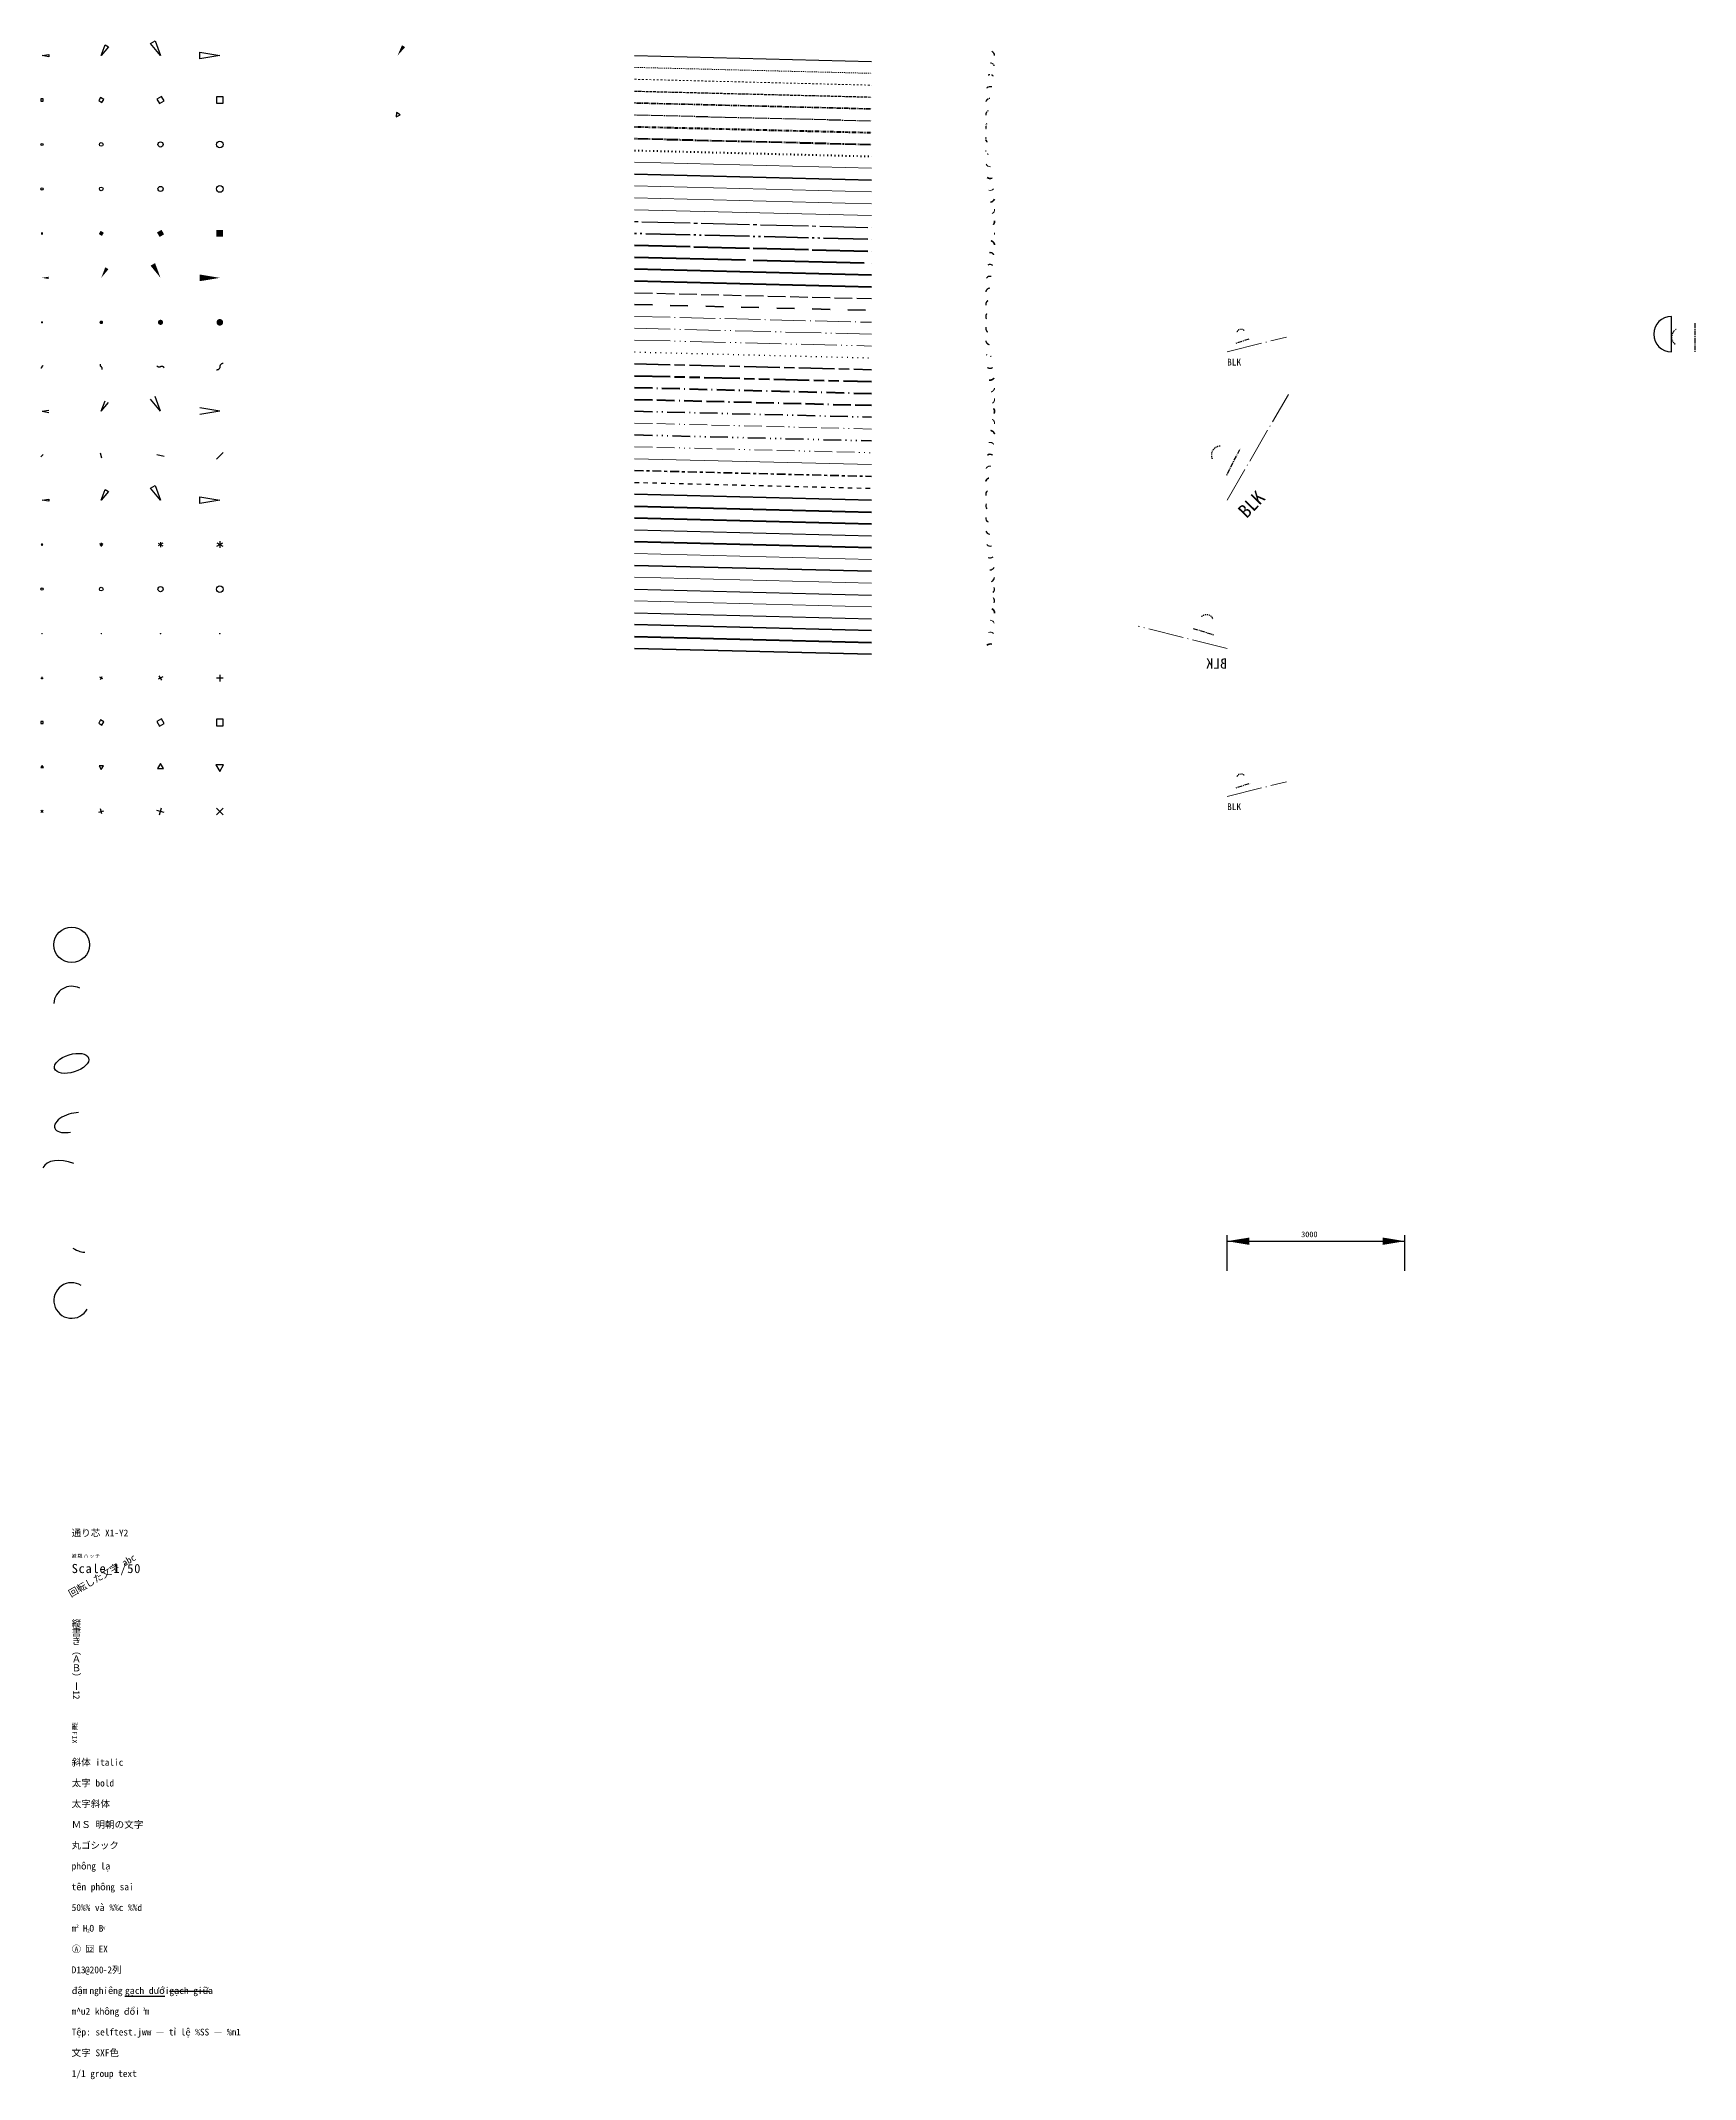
# Model space of a CAD drawing. Header units: millimetres. Extents: x -22 to 27900, y -52709 to 249.
# Drawn here: x -22 to 27900, y -34136 to 249 of the extents above; entities that cross this region are included whole.
import ezdxf

# ---------------------------------------------------------------- set-up
doc = ezdxf.new("R2010")
doc.units = ezdxf.units.MM
for name, pattern in [('JW_LINE16', [20, 1.25, -1.25, 16.25, -1.25]), ('JW_LINE17', [20, 0.625, -1.25, 0.625, -1.25, 15, -1.25]), ('JW_LINE18', [20, 18.75, -1.25]), ('JW_LINE19', [40, 37.5, -2.5]), ('JW_LINE2', [0.625, 0.3125, -0.3125]), ('JW_LINE3', [1.25, 0.625, -0.625]), ('JW_LINE4', [1.25, 0.9375, -0.3125]), ('JW_LINE48', [3, 1.5, -1.5]), ('JW_LINE5', [2.5, 0.3125, -0.3125, 1.5625, -0.3125]), ('JW_LINE6', [5, 0.3125, -0.3125, 4.0625, -0.3125]), ('JW_LINE7', [2.5, 0.15625, -0.3125, 0.15625, -0.3125, 1.25, -0.3125]), ('JW_LINE8', [5, 0.15625, -0.3125, 0.15625, -0.3125, 3.75, -0.3125]), ('JW_LINE9', [1.25, 0.3125, -0.9375]), ('SXF_chain', [18.5, 12, -1.5, 3.5, -1.5]), ('SXF_chain_double_dash', [23.5, 12, -1.5, 3.5, -1.5, 3.5, -1.5]), ('SXF_dashed', [7.5, 6, -1.5]), ('SXF_dashed_dotted', [9.25, 6, -1.5, 0.25, -1.5]), ('SXF_dashed_double-dotted', [11, 6, -1.5, 0.25, -1.5, 0.25, -1.5]), ('SXF_dashed_spaced', [12, 6, -6]), ('SXF_dashed_triplicate-dotted', [12.75, 6, -1.5, 0.25, -1.5, 0.25, -1.5, 0.25, -1.5]), ('SXF_dotted', [1.75, 0.25, -1.5]), ('SXF_double-dashed_dotted', [16.75, 6, -1.5, 6, -1.5, 0.25, -1.5]), ('SXF_double-dashed_double-dotted', [18.5, 6, -1.5, 6, -1.5, 0.25, -1.5, 0.25, -1.5]), ('SXF_double-dashed_triplicate-dotted', [20.25, 6, -1.5, 6, -1.5, 0.25, -1.5, 0.25, -1.5, 0.25, -1.5]), ('SXF_long_dashed_dotted', [15.25, 12, -1.5, 0.25, -1.5]), ('SXF_long_dashed_double-dotted', [17, 12, -1.5, 0.25, -1.5, 0.25, -1.5]), ('SXF_long_dashed_triplicate-dotted', [18.75, 12, -1.5, 0.25, -1.5, 0.25, -1.5, 0.25, -1.5]), ('SXF_user_dash', [6, 3, -1, 1, -1])]:
    doc.linetypes.add(name, pattern=pattern)
for name, color, linetype in [('0-0', 7, 'Continuous'), ('0-1', 7, 'Continuous'), ('0-2 壁', 7, 'Continuous'), ('0-3', 7, 'Continuous'), ('0-4', 7, 'Continuous'), ('0-5', 7, 'Continuous'), ('0-6', 7, 'Continuous'), ('0-7', 7, 'Continuous'), ('0-8', 7, 'Continuous'), ('0-9', 7, 'Continuous'), ('0-A', 7, 'Continuous'), ('0-B', 7, 'Continuous'), ('0-C', 7, 'Continuous'), ('0-D', 7, 'Continuous'), ('0-E', 7, 'Continuous'), ('0-F', 7, 'Continuous'), ('1-0', 7, 'Continuous')]:
    doc.layers.add(name, color=color, linetype=linetype)
doc.styles.add('HG丸ｺﾞｼｯｸM-PRO', font='HGRSMP.TTF')
doc.styles.add('Some Unknown Font', font='msgothic.ttc')
doc.styles.add('ＭＳ ゴシック', font='msgothic.ttc')
doc.styles.add('ＭＳ ゴシック_B', font='msgothic.ttc')
doc.styles.add('ＭＳ ゴシック_B_I', font='msgothic.ttc')
doc.styles.add('ＭＳ ゴシック_I', font='msgothic.ttc')
doc.styles.add('ＭＳ 明朝', font='msmincho.ttc')

# ---------------------------------------------------------------- blocks, each defined once
blk = doc.blocks.new('JW_NHOM_1_TL_1-1_TO_DAC')
at = {"layer": '1-0', "color": 7}
blk.add_solid([(120, 0), (121.5, 3.49), (122.55, 2.82)], dxfattribs=at)
blk = doc.blocks.new('inner')
at = {"color": 5, "linetype": 'JW_LINE5', "ltscale": 100}
blk.add_line((0, 0), (500, 0), dxfattribs=at)
at = {"color": 0, "linetype": 'JW_LINE2', "ltscale": 100, "true_color": 0x8000ff}
blk.add_arc((250, 250), 150, 28.64789, 143.23945, dxfattribs=at)
blk = doc.blocks.new('outer')
at = {"color": 1, "linetype": 'SXF_long_dashed_dotted', "lineweight": 18, "ltscale": 50}
blk.add_line((0, 0), (1000, 250), dxfattribs=at)
at = {"xscale": 0.5, "yscale": 0.5, "rotation": 17.1887338539247}
blk.add_blockref('inner', (150, 150), dxfattribs=at)
at = {"color": 7, "style": 'ＭＳ ゴシック'}
blk.add_text('BLK', height=115.437894, dxfattribs=at).set_placement((0, -228.90625))
blk = doc.blocks.new('inner_2')
at = {"color": 5, "linetype": 'JW_LINE5', "ltscale": 50}
blk.add_line((0, 0), (500, 0), dxfattribs=at)
at = {"color": 0, "linetype": 'JW_LINE2', "ltscale": 50, "true_color": 0x8000ff}
blk.add_arc((250, 250), 150, 28.6479, 143.2394, dxfattribs=at)
blk = doc.blocks.new('outer_2')
at = {"color": 1, "linetype": 'SXF_long_dashed_dotted', "lineweight": 18, "ltscale": 25}
blk.add_line((0, 0), (1000, 250), dxfattribs=at)
at = {"xscale": 0.5, "yscale": 0.5, "rotation": 17.1887338539247}
blk.add_blockref('inner_2', (150, 150), dxfattribs=at)
at = {"color": 7, "style": 'ＭＳ ゴシック'}
blk.add_text('BLK', height=115.437894, dxfattribs=at).set_placement((0, -228.90625))
blk = doc.blocks.new('inner_3')
at = {"color": 5, "linetype": 'JW_LINE5', "ltscale": 66.666667}
blk.add_line((0, 0), (500, 0), dxfattribs=at)
at = {"color": 0, "linetype": 'JW_LINE2', "ltscale": 66.666667, "true_color": 0x8000ff}
blk.add_arc((250, 250), 150, 28.6479, 143.2394, dxfattribs=at)
blk = doc.blocks.new('outer_3')
at = {"color": 1, "linetype": 'SXF_long_dashed_dotted', "lineweight": 18, "ltscale": 33.333333}
blk.add_line((0, 0), (1000, 250), dxfattribs=at)
at = {"xscale": 0.5, "yscale": 0.5, "rotation": 17.1887338539247}
blk.add_blockref('inner_3', (150, 150), dxfattribs=at)
at = {"color": 7, "style": 'ＭＳ ゴシック'}
blk.add_text('BLK', height=115.437894, dxfattribs=at).set_placement((0, -228.90625))
blk = doc.blocks.new('parts_on_hidden')
at = {"color": 7}
blk.add_line((0, 0), (600, 0), dxfattribs=at)
blk.add_arc((300, 0), 300, 0, 180, dxfattribs=at)
blk.add_blockref('inner_2', (0, -400))
blk = doc.blocks.new('inner_4')
at = {"color": 5, "linetype": 'JW_LINE5', "ltscale": 2}
blk.add_line((0, 0), (10, 0), dxfattribs=at)
at = {"color": 0, "linetype": 'JW_LINE2', "ltscale": 2, "true_color": 0x8000ff}
blk.add_arc((5, 5), 3, 28.6479, 143.2394, dxfattribs=at)
blk = doc.blocks.new('outer_4')
at = {"color": 1, "linetype": 'SXF_long_dashed_dotted', "lineweight": 18}
blk.add_line((0, 0), (20, 5), dxfattribs=at)
at = {"xscale": 0.5, "yscale": 0.5, "rotation": 17.1887338539247}
blk.add_blockref('inner_4', (3, 3), dxfattribs=at)
at = {"color": 7, "style": 'ＭＳ ゴシック'}
blk.add_text('BLK', height=2.3087579, dxfattribs=at).set_placement((0, -4.578125))
blk = doc.blocks.new('JW_NHOM_1_TL_1-1')
at = {"layer": '1-0', "color": 7}
for p, q in [((119.6, -19.27), (119.57, -20.71)), ((119.57, -20.71), (120.83, -20.02)), ((120.83, -20.02), (119.6, -19.27))]:
    blk.add_line(p, q, dxfattribs=at)
at = {"layer": '1-0'}
blk.add_blockref('outer_4', (400, -250), dxfattribs=at)
at = {"layer": '1-0', "color": 7, "style": 'ＭＳ ゴシック'}
blk.add_text('1/1 group text', height=2.3088, dxfattribs=at).set_placement((10, -681.96))

msp = doc.modelspace()

# ---------------------------------------------------------------- linework, layer by layer
at = {"layer": '0-0', "color": 4}
for p, q in [((0, 0), (112, 19)), ((112, -19), (0, 0)), ((112, 19), (112, -19)), ((19, -731), (-19, -731)), ((-19, -731), (-19, -769)), ((-19, -769), (19, -769)), ((19, -769), (19, -731)), ((-19, -5269), (-16, -5269)), ((-16, -5269), (-14, -5268)), ((-14, -5268), (-12, -5267)), ((-12, -5267), (-9, -5266)), ((-9, -5266), (-7, -5265)), ((-7, -5265), (-5, -5263)), ((-5, -5263), (-4, -5261)), ((-4, -5261), (-3, -5259)), ((-3, -5259), (-1, -5257)), ((-1, -5255), (0, -5252)), ((-1, -5257), (-1, -5255)), ((0, -5248), (1, -5245)), ((0, -5250), (0, -5248)), ((0, -5252), (0, -5250)), ((1, -5243), (3, -5241)), ((1, -5245), (1, -5243)), ((3, -5241), (4, -5239)), ((4, -5239), (5, -5237)), ((5, -5237), (7, -5235)), ((7, -5235), (9, -5234)), ((9, -5234), (12, -5233)), ((12, -5233), (14, -5232)), ((14, -5232), (16, -5231)), ((16, -5231), (19, -5231)), ((0, -6000), (112, -5981)), ((0, -6000), (112, -6019)), ((-19, -6769), (19, -6731)), ((0, -7500), (112, -7481)), ((112, -7519), (0, -7500)), ((112, -7481), (112, -7519)), ((16, -8259), (-16, -8241)), ((16, -8241), (-16, -8259)), ((0, -8269), (0, -8231)), ((-19, -10500), (19, -10500)), ((0, -10519), (0, -10481)), ((19, -11231), (-19, -11231)), ((-19, -11231), (-19, -11269)), ((-19, -11269), (19, -11269)), ((19, -11269), (19, -11231)), ((0, -11975), (-22, -12012)), ((-22, -12012), (22, -12012)), ((22, -12012), (0, -11975)), ((-19, -12769), (19, -12731)), ((-19, -12731), (19, -12769)), ((20000, -20500), (20000, -19900)), ((23000, -20500), (23000, -19900)), ((20000, -20000), (23000, -20000))]:
    msp.add_line(p, q, dxfattribs=at)
at = {"layer": '0-0', "color": 7}
for p, q in [((1000, 0), (1067, 178)), ((1121, 147), (1000, 0)), ((1067, 178), (1121, 147)), ((10000, 0), (14000, -100)), ((989, -707), (957, -761)), ((957, -761), (1011, -793)), ((1043, -739), (989, -707)), ((1011, -793), (1043, -739)), ((984, -5223), (985, -5219)), ((985, -5227), (984, -5223)), ((985, -5215), (987, -5211)), ((985, -5219), (985, -5215)), ((985, -5231), (985, -5227)), ((987, -5235), (985, -5231)), ((987, -5211), (989, -5207)), ((989, -5239), (987, -5235)), ((991, -5242), (989, -5239)), ((994, -5245), (991, -5242)), ((997, -5248), (994, -5245)), ((1000, -5250), (997, -5248)), ((1003, -5252), (1000, -5250)), ((1006, -5255), (1003, -5252)), ((1009, -5258), (1006, -5255)), ((1011, -5261), (1009, -5258)), ((1013, -5265), (1011, -5261)), ((1011, -5293), (1013, -5289)), ((1015, -5269), (1013, -5265)), ((1013, -5289), (1015, -5285)), ((1015, -5273), (1015, -5269)), ((1016, -5277), (1015, -5273)), ((1015, -5281), (1016, -5277)), ((1015, -5285), (1015, -5281)), ((1000, -6000), (1067, -5822)), ((1000, -6000), (1121, -5853)), ((1011, -6793), (989, -6707)), ((1000, -7500), (1067, -7322)), ((1121, -7353), (1000, -7500)), ((1067, -7322), (1121, -7353)), ((1027, -8266), (973, -8234)), ((1027, -8234), (973, -8266)), ((1000, -8219), (1000, -8281)), ((1027, -10516), (973, -10484)), ((984, -10527), (1016, -10473)), ((989, -11207), (957, -11261)), ((957, -11261), (1011, -11293)), ((1043, -11239), (989, -11207)), ((1011, -11293), (1043, -11239)), ((964, -11979), (1000, -12042)), ((1036, -11979), (964, -11979)), ((1000, -12042), (1036, -11979)), ((1011, -12793), (989, -12707)), ((957, -12761), (1043, -12739))]:
    msp.add_line(p, q, dxfattribs=at)
at = {"layer": '0-0', "color": 3}
for p, q in [((1831, 205), (1907, 249)), ((2000, 0), (1831, 205)), ((1907, 249), (2000, 0)), ((2016, -690), (1940, -734)), ((1940, -734), (1984, -810)), ((1984, -810), (2060, -766)), ((2060, -766), (2016, -690)), ((1943, -5239), (1940, -5234)), ((1947, -5243), (1943, -5239)), ((1951, -5247), (1947, -5243)), ((1956, -5250), (1951, -5247)), ((1961, -5253), (1956, -5250)), ((1967, -5254), (1961, -5253)), ((1972, -5255), (1967, -5254)), ((1978, -5256), (1972, -5255)), ((1984, -5255), (1978, -5256)), ((1989, -5254), (1984, -5255)), ((1995, -5253), (1989, -5254)), ((2000, -5250), (1995, -5253)), ((2005, -5247), (2000, -5250)), ((2011, -5246), (2005, -5247)), ((2016, -5245), (2011, -5246)), ((2022, -5244), (2016, -5245)), ((2028, -5245), (2022, -5244)), ((2033, -5246), (2028, -5245)), ((2039, -5247), (2033, -5246)), ((2044, -5250), (2039, -5247)), ((2049, -5253), (2044, -5250)), ((2053, -5257), (2049, -5253)), ((2057, -5261), (2053, -5257)), ((2060, -5266), (2057, -5261)), ((2000, -6000), (1831, -5795)), ((2000, -6000), (1907, -5751)), ((2060, -6766), (1940, -6734)), ((1831, -7295), (1907, -7251)), ((2000, -7500), (1831, -7295)), ((1907, -7251), (2000, -7500)), ((2038, -8228), (1962, -8272)), ((1962, -8228), (2038, -8272)), ((2000, -8206), (2000, -8294)), ((2038, -10478), (1962, -10522)), ((2022, -10538), (1978, -10462)), ((2016, -11190), (1940, -11234)), ((1940, -11234), (1984, -11310)), ((1984, -11310), (2060, -11266)), ((2060, -11266), (2016, -11190)), ((2000, -11942), (1949, -12029)), ((1949, -12029), (2051, -12029)), ((2051, -12029), (2000, -11942)), ((1984, -12810), (2016, -12690)), ((2060, -12766), (1940, -12734)), ((2150, -32652), (2225, -32652)), ((2225, -32652), (2300, -32652)), ((2300, -32652), (2375, -32652)), ((2375, -32652), (2450, -32652)), ((2450, -32652), (2525, -32652)), ((2525, -32652), (2600, -32652)), ((2600, -32652), (2675, -32652)), ((2675, -32652), (2750, -32652)), ((2750, -32652), (2825, -32652)), ((1400, -32734), (1475, -32734)), ((1475, -32734), (1550, -32734)), ((1550, -32734), (1625, -32734)), ((1625, -32734), (1700, -32734)), ((1700, -32734), (1775, -32734)), ((1775, -32734), (1850, -32734)), ((1850, -32734), (1925, -32734)), ((1925, -32734), (2000, -32734)), ((2000, -32734), (2075, -32734))]:
    msp.add_line(p, q, dxfattribs=at)
at = {"layer": '0-0', "color": 2}
for p, q in [((2662, -56), (2662, 56)), ((2662, 56), (3000, 0)), ((3000, 0), (2662, -56)), ((3056, -694), (2944, -694)), ((2944, -694), (2944, -806)), ((2944, -806), (3056, -806)), ((3056, -806), (3056, -694)), ((2951, -5306), (2944, -5306)), ((2958, -5304), (2951, -5306)), ((2965, -5302), (2958, -5304)), ((2972, -5299), (2965, -5302)), ((2978, -5295), (2972, -5299)), ((2984, -5290), (2978, -5295)), ((2988, -5284), (2984, -5290)), ((2992, -5278), (2988, -5284)), ((2996, -5272), (2992, -5278)), ((2998, -5265), (2996, -5272)), ((3000, -5257), (2998, -5265)), ((3002, -5235), (3000, -5243)), ((3000, -5243), (3000, -5250)), ((3000, -5250), (3000, -5257)), ((3004, -5228), (3002, -5235)), ((3008, -5222), (3004, -5228)), ((3012, -5216), (3008, -5222)), ((3016, -5210), (3012, -5216)), ((3022, -5205), (3016, -5210)), ((3028, -5201), (3022, -5205)), ((3035, -5198), (3028, -5201)), ((3042, -5196), (3035, -5198)), ((3049, -5194), (3042, -5196)), ((3056, -5194), (3049, -5194)), ((3000, -6000), (2662, -5944)), ((3000, -6000), (2662, -6056)), ((3056, -6694), (2944, -6806)), ((2662, -7556), (2662, -7444)), ((2662, -7444), (3000, -7500)), ((3000, -7500), (2662, -7556)), ((2951, -8222), (3049, -8278)), ((2951, -8278), (3049, -8222)), ((3000, -8194), (3000, -8306)), ((3056, -10500), (2944, -10500)), ((3000, -10444), (3000, -10556)), ((3056, -11194), (2944, -11194)), ((2944, -11194), (2944, -11306)), ((2944, -11306), (3056, -11306)), ((3056, -11306), (3056, -11194)), ((3065, -11962), (2935, -11962)), ((2935, -11962), (3000, -12075)), ((3000, -12075), (3065, -11962)), ((3056, -12694), (2944, -12806)), ((3056, -12806), (2944, -12694))]:
    msp.add_line(p, q, dxfattribs=at)
at = {"layer": '0-0', "color": 0, "linetype": 'JW_LINE18', "lineweight": 50, "ltscale": 50, "true_color": 0x0d5dad}
msp.add_line((10000, -3200), (14000, -3300), dxfattribs=at)
at = {"layer": '0-0', "color": 1, "linetype": 'SXF_dashed_triplicate-dotted', "lineweight": 35, "ltscale": 50}
msp.add_line((10000, -6400), (14000, -6500), dxfattribs=at)
at = {"layer": '0-0', "color": 0, "lineweight": 35, "true_color": 0x8000ff}
msp.add_line((10000, -9600), (14000, -9700), dxfattribs=at)
at = {"layer": '0-0', "color": 4}
for centre in [(0, -1500), (0, -2250), (0, -9000)]:
    msp.add_circle(centre, 18.8, dxfattribs=at)
at = {"layer": '0-0', "color": 7}
for centre in [(1000, -1500), (1000, -2250), (1000, -9000)]:
    msp.add_circle(centre, 31.2, dxfattribs=at)
at = {"layer": '0-0', "color": 3}
for centre, radius in [((2000, -1500), 43.8), ((2000, -2250), 43.8), ((2000, -9000), 43.8), ((500, -15000), 300)]:
    msp.add_circle(centre, radius, dxfattribs=at)
at = {"layer": '0-0', "color": 2}
for centre in [(3000, -1500), (3000, -2250), (3000, -9000)]:
    msp.add_circle(centre, 56.3, dxfattribs=at)
at = {"layer": '0-0', "color": 3}
for centre, radius, start, end in [((16000, 0), 75, 0, 68.7549), ((16000, -8000), 75, 196.7325, 265.4874), ((500, -16000), 300, 63.0254, 177.6169), ((500, -21000), 300, 57.2958, 331.3521)]:
    msp.add_arc(centre, radius, start, end, dxfattribs=at)
at = {"layer": '0-0', "color": 1, "linetype": 'JW_LINE3', "ltscale": 50}
msp.add_arc((16000, -400), 75, 45.8366, 114.5916, dxfattribs=at)
at = {"layer": '0-0', "color": 2, "linetype": 'JW_LINE2', "ltscale": 50}
msp.add_arc((16000, -200), 75, 22.9183, 91.6732, dxfattribs=at)
at = {"layer": '0-0', "color": 5, "linetype": 'JW_LINE4', "ltscale": 50}
msp.add_arc((16000, -600), 75, 68.7549, 137.5099, dxfattribs=at)
at = {"layer": '0-0', "color": 0, "linetype": 'JW_LINE6', "ltscale": 50, "true_color": 0x8000ff}
msp.add_arc((16000, -1000), 75, 114.5916, 183.3465, dxfattribs=at)
at = {"layer": '0-0', "color": 0, "linetype": 'JW_LINE5', "ltscale": 50, "true_color": 0xff8000}
msp.add_arc((16000, -800), 75, 91.6732, 160.4282, dxfattribs=at)
at = {"layer": '0-0', "color": 9, "linetype": 'JW_LINE7', "ltscale": 50}
msp.add_arc((16000, -1200), 75, 137.5099, 206.2648, dxfattribs=at)
at = {"layer": '0-0', "color": 0, "linetype": 'JW_LINE8', "lineweight": 35, "ltscale": 50, "true_color": 0x62dfa9}
msp.add_arc((16000, -1400), 75, 160.4282, 229.1831, dxfattribs=at)
at = {"layer": '0-0', "color": 7, "linetype": 'JW_LINE9', "lineweight": 18, "ltscale": 50}
msp.add_arc((16000, -1600), 75, 183.3465, 252.1014, dxfattribs=at)
at = {"layer": '0-0', "color": 1, "lineweight": 18}
for centre, start, end in [((16000, -1800), 206.2648, 275.0197), ((16000, -9800), 42.9973, 111.7522)]:
    msp.add_arc(centre, 75, start, end, dxfattribs=at)
at = {"layer": '0-0', "color": 7, "lineweight": 35}
for centre, start, end in [((16000, -2000), 229.1831, 297.9381), ((16000, -10000), 65.9156, 134.6705)]:
    msp.add_arc(centre, 75, start, end, dxfattribs=at)
at = {"layer": '0-0', "color": 9, "lineweight": 18}
msp.add_arc((16000, -2200), 75, 252.1014, 320.8564, dxfattribs=at)
at = {"layer": '0-0', "color": 8, "lineweight": 35}
msp.add_arc((16000, -2400), 75, 275.0197, 343.7747, dxfattribs=at)
at = {"layer": '0-0', "color": 0, "lineweight": 18, "true_color": 0x0d5dad}
msp.add_arc((16000, -2600), 75, 297.9381, 6.693, dxfattribs=at)
at = {"layer": '0-0', "color": 0, "linetype": 'JW_LINE17', "lineweight": 18, "ltscale": 50, "true_color": 0x021d29}
msp.add_arc((16000, -3000), 75, 343.7747, 52.5296, dxfattribs=at)
at = {"layer": '0-0', "color": 0, "linetype": 'JW_LINE16', "lineweight": 35, "ltscale": 50, "true_color": 0xb5af19}
msp.add_arc((16000, -2800), 75, 320.8564, 29.6113, dxfattribs=at)
at = {"layer": '0-0', "color": 7, "linetype": 'JW_LINE19', "ltscale": 50}
msp.add_arc((16000, -3400), 75, 29.6113, 98.3662, dxfattribs=at)
at = {"layer": '0-0', "color": 0, "linetype": 'JW_LINE18', "lineweight": 35, "ltscale": 50, "true_color": 0x9fb6f2}
msp.add_arc((16000, -3200), 75, 6.693, 75.4479, dxfattribs=at)
at = {"layer": '0-0', "color": 7}
for centre, start, end in [((16000, -3800), 75.4479, 144.2029), ((16000, -7400), 127.9775, 196.7325), ((16000, -7800), 173.8142, 242.5691)]:
    msp.add_arc(centre, 75, start, end, dxfattribs=at)
at = {"layer": '0-0', "color": 4}
for centre, start, end in [((16000, -3600), 52.5296, 121.2845), ((16000, -7600), 150.8958, 219.6508)]:
    msp.add_arc(centre, 75, start, end, dxfattribs=at)
at = {"layer": '0-0', "color": 3, "linetype": 'SXF_dashed', "ltscale": 50}
msp.add_arc((16000, -4000), 75, 98.3662, 167.1212, dxfattribs=at)
at = {"layer": '0-0', "color": 2, "linetype": 'SXF_dashed_spaced', "ltscale": 50}
msp.add_arc((16000, -4200), 75, 121.2845, 190.0395, dxfattribs=at)
at = {"layer": '0-0', "color": 1, "linetype": 'SXF_long_dashed_dotted', "ltscale": 50}
msp.add_arc((16000, -4400), 75, 144.2029, 212.9578, dxfattribs=at)
at = {"layer": '0-0', "color": 5, "linetype": 'SXF_long_dashed_double-dotted', "ltscale": 50}
msp.add_arc((16000, -4600), 75, 167.1212, 235.8761, dxfattribs=at)
at = {"layer": '0-0', "color": 0, "linetype": 'SXF_long_dashed_triplicate-dotted', "ltscale": 50, "true_color": 0xff8000}
msp.add_arc((16000, -4800), 75, 190.0395, 258.7944, dxfattribs=at)
at = {"layer": '0-0', "color": 0, "linetype": 'SXF_dotted', "ltscale": 50, "true_color": 0x8000ff}
msp.add_arc((16000, -5000), 75, 212.9578, 281.7127, dxfattribs=at)
at = {"layer": '0-0', "color": 9, "linetype": 'SXF_chain', "ltscale": 50}
msp.add_arc((16000, -5200), 75, 235.8761, 304.631, dxfattribs=at)
at = {"layer": '0-0', "color": 0, "linetype": 'SXF_chain_double_dash', "lineweight": 35, "ltscale": 50, "true_color": 0x62dfa9}
msp.add_arc((16000, -5400), 75, 258.7944, 327.5494, dxfattribs=at)
at = {"layer": '0-0', "color": 7, "linetype": 'SXF_dashed_dotted', "lineweight": 18, "ltscale": 50}
msp.add_arc((16000, -5600), 75, 281.7127, 350.4677, dxfattribs=at)
at = {"layer": '0-0', "color": 1, "linetype": 'SXF_double-dashed_dotted', "lineweight": 18, "ltscale": 50}
msp.add_arc((16000, -5800), 75, 304.631, 13.386, dxfattribs=at)
at = {"layer": '0-0', "color": 9, "linetype": 'SXF_double-dashed_double-dotted', "lineweight": 18, "ltscale": 50}
msp.add_arc((16000, -6200), 75, 350.4677, 59.2226, dxfattribs=at)
at = {"layer": '0-0', "color": 7, "linetype": 'SXF_dashed_double-dotted', "lineweight": 35, "ltscale": 50}
msp.add_arc((16000, -6000), 75, 327.5494, 36.3043, dxfattribs=at)
at = {"layer": '0-0', "color": 0, "linetype": 'SXF_double-dashed_triplicate-dotted', "lineweight": 18, "ltscale": 50, "true_color": 0x0d5dad}
msp.add_arc((16000, -6600), 75, 36.3043, 105.0592, dxfattribs=at)
at = {"layer": '0-0', "color": 8, "linetype": 'SXF_dashed_triplicate-dotted', "lineweight": 35, "ltscale": 50}
msp.add_arc((16000, -6400), 75, 13.386, 82.1409, dxfattribs=at)
at = {"layer": '0-0', "color": 0, "lineweight": 35, "true_color": 0xb5af19}
msp.add_arc((16000, -6800), 75, 59.2226, 127.9775, dxfattribs=at)
at = {"layer": '0-0', "color": 0, "linetype": 'JW_LINE48', "lineweight": 35, "ltscale": 50, "true_color": 0x9fb6f2}
msp.add_arc((16000, -7200), 75, 105.0592, 173.8142, dxfattribs=at)
at = {"layer": '0-0', "color": 0, "linetype": 'SXF_user_dash', "lineweight": 18, "ltscale": 50, "true_color": 0x021d29}
msp.add_arc((16000, -7000), 75, 82.1409, 150.8958, dxfattribs=at)
at = {"layer": '0-0', "color": 2}
msp.add_arc((16000, -8200), 75, 219.6508, 288.4057, dxfattribs=at)
at = {"layer": '0-0', "color": 1}
msp.add_arc((16000, -8400), 75, 242.5691, 311.324, dxfattribs=at)
at = {"layer": '0-0', "color": 5}
msp.add_arc((16000, -8600), 75, 265.4874, 334.2423, dxfattribs=at)
at = {"layer": '0-0', "color": 0, "true_color": 0xff8000}
msp.add_arc((16000, -8800), 75, 288.4057, 357.1607, dxfattribs=at)
at = {"layer": '0-0', "color": 0, "true_color": 0x8000ff}
msp.add_arc((16000, -9000), 75, 311.324, 20.079, dxfattribs=at)
at = {"layer": '0-0', "color": 9}
msp.add_arc((16000, -9200), 75, 334.2423, 42.9973, dxfattribs=at)
at = {"layer": '0-0', "color": 7, "lineweight": 18}
msp.add_arc((16000, -9600), 75, 20.079, 88.8339, dxfattribs=at)
at = {"layer": '0-0', "color": 0, "lineweight": 35, "true_color": 0x62dfa9}
msp.add_arc((16000, -9400), 75, 357.1607, 65.9156, dxfattribs=at)
at = {"layer": '0-0', "color": 3}
msp.add_ellipse((500, -17000), major_axis=(287, 89), ratio=0.5, dxfattribs=at)
for centre, major_axis, ratio, start_param, end_param in [((500, -18000), (287, 89), 0.5, 1, 4.5), ((500, -19000), (-481, 245), 0.555556, 4.912389, 0.029204), ((500, -20000), (248, -169), 0.3, 5, 6)]:
    msp.add_ellipse(centre, major_axis=major_axis, ratio=ratio, start_param=start_param, end_param=end_param, dxfattribs=at)
at = {"layer": '0-0', "color": 4}
for points in [[(-19, -3019), (19, -3019), (-19, -2981), (19, -2981)], [(0, -3750), (112, -3731), (112, -3769)], [(0, -4500), (-17, -4493), (-19, -4500)], [(0, -4500), (-19, -4500), (-17, -4507)], [(0, -4500), (-13, -4487), (-17, -4493)], [(0, -4500), (-17, -4507), (-13, -4513)], [(0, -4500), (-7, -4483), (-13, -4487)], [(0, -4500), (-13, -4513), (-7, -4517)], [(0, -4500), (0, -4481), (-7, -4483)], [(0, -4500), (-7, -4517), (0, -4519)], [(0, -4500), (7, -4483), (0, -4481)], [(0, -4500), (13, -4487), (7, -4483)], [(0, -4500), (17, -4493), (13, -4487)], [(0, -4500), (19, -4500), (17, -4493)], [(0, -4500), (0, -4519), (7, -4517)], [(0, -4500), (7, -4517), (13, -4513)], [(0, -4500), (13, -4513), (17, -4507)], [(0, -4500), (17, -4507), (19, -4500)], [(0, -9750), (-9, -9741), (-12, -9745)], [(0, -9750), (-12, -9745), (-12, -9750)], [(0, -9750), (-12, -9750), (-12, -9755)], [(0, -9750), (-12, -9755), (-9, -9759)], [(0, -9750), (-5, -9738), (-9, -9741)], [(0, -9750), (-9, -9759), (-5, -9762)], [(0, -9750), (0, -9738), (-5, -9738)], [(0, -9750), (-5, -9762), (0, -9762)], [(0, -9750), (9, -9741), (5, -9738)], [(0, -9750), (5, -9738), (0, -9738)], [(0, -9750), (12, -9745), (9, -9741)], [(0, -9750), (12, -9750), (12, -9745)], [(0, -9750), (0, -9762), (5, -9762)], [(0, -9750), (5, -9762), (9, -9759)], [(0, -9750), (9, -9759), (12, -9755)], [(0, -9750), (12, -9755), (12, -9750)], [(20000, -20000), (20375, -19938), (20375, -20062)], [(23000, -20000), (22625, -20062), (22625, -19938)]]:
    msp.add_solid(points, dxfattribs=at)
at = {"layer": '0-0', "color": 7}
for points in [[(1011, -3043), (1043, -2989), (957, -3011), (989, -2957)], [(1000, -3750), (1067, -3572), (1121, -3603)], [(1000, -4500), (1000, -4469), (988, -4471)], [(1000, -4500), (1012, -4471), (1000, -4469)], [(1000, -4500), (971, -4488), (969, -4500)], [(1000, -4500), (969, -4500), (971, -4512)], [(1000, -4500), (978, -4478), (971, -4488)], [(1000, -4500), (971, -4512), (978, -4522)], [(1000, -4500), (988, -4471), (978, -4478)], [(1000, -4500), (978, -4522), (988, -4529)], [(1000, -4500), (988, -4529), (1000, -4531)], [(1000, -4500), (1022, -4478), (1012, -4471)], [(1000, -4500), (1029, -4488), (1022, -4478)], [(1000, -4500), (1031, -4500), (1029, -4488)], [(1000, -4500), (1000, -4531), (1012, -4529)], [(1000, -4500), (1012, -4529), (1022, -4522)], [(1000, -4500), (1022, -4522), (1029, -4512)], [(1000, -4500), (1029, -4512), (1031, -4500)], [(1000, -9750), (991, -9741), (988, -9745)], [(1000, -9750), (988, -9745), (988, -9750)], [(1000, -9750), (988, -9750), (988, -9755)], [(1000, -9750), (988, -9755), (991, -9759)], [(1000, -9750), (995, -9738), (991, -9741)], [(1000, -9750), (991, -9759), (995, -9762)], [(1000, -9750), (1000, -9738), (995, -9738)], [(1000, -9750), (995, -9762), (1000, -9762)], [(1000, -9750), (1009, -9741), (1005, -9738)], [(1000, -9750), (1005, -9738), (1000, -9738)], [(1000, -9750), (1012, -9745), (1009, -9741)], [(1000, -9750), (1012, -9750), (1012, -9745)], [(1000, -9750), (1000, -9762), (1005, -9762)], [(1000, -9750), (1005, -9762), (1009, -9759)], [(1000, -9750), (1009, -9759), (1012, -9755)], [(1000, -9750), (1012, -9755), (1012, -9750)]]:
    msp.add_solid(points, dxfattribs=at)
at = {"layer": '0-0', "color": 3}
for points in [[(2060, -3016), (2016, -2940), (1984, -3060), (1940, -2984)], [(2000, -3750), (1831, -3545), (1907, -3501)], [(2000, -4500), (1969, -4469), (1960, -4483)], [(2000, -4500), (1983, -4460), (1969, -4469)], [(2000, -4500), (2000, -4456), (1983, -4460)], [(2000, -4500), (2017, -4460), (2000, -4456)], [(2000, -4500), (2031, -4469), (2017, -4460)], [(2000, -4500), (2040, -4483), (2031, -4469)], [(2000, -4500), (1960, -4483), (1956, -4500)], [(2000, -4500), (1956, -4500), (1960, -4517)], [(2000, -4500), (1960, -4517), (1969, -4531)], [(2000, -4500), (1969, -4531), (1983, -4540)], [(2000, -4500), (1983, -4540), (2000, -4544)], [(2000, -4500), (2044, -4500), (2040, -4483)], [(2000, -4500), (2000, -4544), (2017, -4540)], [(2000, -4500), (2017, -4540), (2031, -4531)], [(2000, -4500), (2031, -4531), (2040, -4517)], [(2000, -4500), (2040, -4517), (2044, -4500)], [(2000, -9750), (1991, -9741), (1988, -9745)], [(2000, -9750), (1988, -9745), (1988, -9750)], [(2000, -9750), (1988, -9750), (1988, -9755)], [(2000, -9750), (1988, -9755), (1991, -9759)], [(2000, -9750), (1995, -9738), (1991, -9741)], [(2000, -9750), (1991, -9759), (1995, -9762)], [(2000, -9750), (2000, -9738), (1995, -9738)], [(2000, -9750), (1995, -9762), (2000, -9762)], [(2000, -9750), (2009, -9741), (2005, -9738)], [(2000, -9750), (2005, -9738), (2000, -9738)], [(2000, -9750), (2012, -9745), (2009, -9741)], [(2000, -9750), (2012, -9750), (2012, -9745)], [(2000, -9750), (2000, -9762), (2005, -9762)], [(2000, -9750), (2005, -9762), (2009, -9759)], [(2000, -9750), (2009, -9759), (2012, -9755)], [(2000, -9750), (2012, -9755), (2012, -9750)]]:
    msp.add_solid(points, dxfattribs=at)
at = {"layer": '0-0', "color": 2}
for points in [[(3056, -2944), (2944, -2944), (3056, -3056), (2944, -3056)], [(3000, -3750), (2662, -3806), (2662, -3694)], [(3000, -4500), (2960, -4460), (2948, -4478)], [(3000, -4500), (2978, -4448), (2960, -4460)], [(3000, -4500), (3000, -4444), (2978, -4448)], [(3000, -4500), (3022, -4448), (3000, -4444)], [(3000, -4500), (3040, -4460), (3022, -4448)], [(3000, -4500), (3052, -4478), (3040, -4460)], [(3000, -4500), (2948, -4478), (2944, -4500)], [(3000, -4500), (2944, -4500), (2948, -4522)], [(3000, -4500), (2948, -4522), (2960, -4540)], [(3000, -4500), (2960, -4540), (2978, -4552)], [(3000, -4500), (2978, -4552), (3000, -4556)], [(3000, -4500), (3056, -4500), (3052, -4478)], [(3000, -4500), (3000, -4556), (3022, -4552)], [(3000, -4500), (3022, -4552), (3040, -4540)], [(3000, -4500), (3040, -4540), (3052, -4522)], [(3000, -4500), (3052, -4522), (3056, -4500)], [(3000, -9750), (2991, -9741), (2988, -9745)], [(3000, -9750), (2988, -9745), (2988, -9750)], [(3000, -9750), (2988, -9750), (2988, -9755)], [(3000, -9750), (2988, -9755), (2991, -9759)], [(3000, -9750), (2995, -9738), (2991, -9741)], [(3000, -9750), (2991, -9759), (2995, -9762)], [(3000, -9750), (3000, -9738), (2995, -9738)], [(3000, -9750), (2995, -9762), (3000, -9762)], [(3000, -9750), (3009, -9741), (3005, -9738)], [(3000, -9750), (3005, -9738), (3000, -9738)], [(3000, -9750), (3012, -9745), (3009, -9741)], [(3000, -9750), (3012, -9750), (3012, -9745)], [(3000, -9750), (3000, -9762), (3005, -9762)], [(3000, -9750), (3005, -9762), (3009, -9759)], [(3000, -9750), (3009, -9759), (3012, -9755)], [(3000, -9750), (3012, -9755), (3012, -9750)]]:
    msp.add_solid(points, dxfattribs=at)
at = {"layer": '0-1', "color": 4, "linetype": 'JW_LINE2', "lineweight": 13, "ltscale": 50}
msp.add_line((10000, -200), (14000, -300), dxfattribs=at)
at = {"layer": '0-1', "color": 0, "linetype": 'JW_LINE19', "lineweight": 70, "ltscale": 50, "true_color": 0xb5af19}
msp.add_line((10000, -3400), (14000, -3500), dxfattribs=at)
at = {"layer": '0-1', "color": 7, "linetype": 'SXF_double-dashed_triplicate-dotted', "lineweight": 5, "ltscale": 50}
msp.add_line((10000, -6600), (14000, -6700), dxfattribs=at)
at = {"layer": '0-1', "color": 9, "lineweight": 50}
msp.add_line((10000, -9800), (14000, -9900), dxfattribs=at)
at = {"layer": '0-2 壁', "color": 7, "linetype": 'JW_LINE3', "lineweight": 18, "ltscale": 50}
msp.add_line((10000, -400), (14000, -500), dxfattribs=at)
at = {"layer": '0-2 壁', "color": 0, "lineweight": 140, "true_color": 0x021d29}
msp.add_line((10000, -3600), (14000, -3700), dxfattribs=at)
at = {"layer": '0-2 壁', "color": 9, "lineweight": 13}
msp.add_line((10000, -6800), (14000, -6900), dxfattribs=at)
at = {"layer": '0-2 壁', "color": 0, "lineweight": 35, "true_color": 0x62dfa9}
msp.add_line((10000, -10000), (14000, -10100), dxfattribs=at)
at = {"layer": '0-3', "color": 3, "linetype": 'JW_LINE4', "lineweight": 25, "ltscale": 50}
msp.add_line((10000, -600), (14000, -700), dxfattribs=at)
at = {"layer": '0-3', "color": 0, "lineweight": 211, "true_color": 0x9fb6f2}
msp.add_line((10000, -3800), (14000, -3900), dxfattribs=at)
at = {"layer": '0-3', "color": 8, "linetype": 'SXF_user_dash', "lineweight": 35, "ltscale": 50}
msp.add_line((10000, -7000), (14000, -7100), dxfattribs=at)
at = {"layer": '0-4', "color": 2, "linetype": 'JW_LINE5', "lineweight": 35, "ltscale": 50}
msp.add_line((10000, -800), (14000, -900), dxfattribs=at)
at = {"layer": '0-4', "color": 7, "linetype": 'SXF_dashed', "ltscale": 50}
msp.add_line((10000, -4000), (14000, -4100), dxfattribs=at)
at = {"layer": '0-4', "color": 0, "linetype": 'JW_LINE48', "lineweight": 25, "ltscale": 50, "true_color": 0x0d5dad}
msp.add_line((10000, -7200), (14000, -7300), dxfattribs=at)
at = {"layer": '0-5', "color": 1, "linetype": 'JW_LINE6', "ltscale": 50}
msp.add_line((10000, -1000), (14000, -1100), dxfattribs=at)
at = {"layer": '0-5', "color": 4, "linetype": 'SXF_dashed_spaced', "lineweight": 35, "ltscale": 50}
msp.add_line((10000, -4200), (14000, -4300), dxfattribs=at)
at = {"layer": '0-5', "color": 0, "lineweight": 35, "true_color": 0xb5af19}
msp.add_line((10000, -7400), (14000, -7500), dxfattribs=at)
at = {"layer": '0-6', "color": 5, "linetype": 'JW_LINE7', "lineweight": 70, "ltscale": 50}
msp.add_line((10000, -1200), (14000, -1300), dxfattribs=at)
at = {"layer": '0-6', "color": 7, "linetype": 'SXF_long_dashed_dotted', "lineweight": 5, "ltscale": 50}
msp.add_line((10000, -4400), (14000, -4500), dxfattribs=at)
at = {"layer": '0-6', "color": 0, "lineweight": 50, "true_color": 0x021d29}
msp.add_line((10000, -7600), (14000, -7700), dxfattribs=at)
at = {"layer": '0-7', "color": 0, "linetype": 'JW_LINE8', "lineweight": 140, "ltscale": 50, "true_color": 0xff8000}
msp.add_line((10000, -1400), (14000, -1500), dxfattribs=at)
at = {"layer": '0-7', "color": 3, "linetype": 'SXF_long_dashed_double-dotted', "lineweight": 13, "ltscale": 50}
msp.add_line((10000, -4600), (14000, -4700), dxfattribs=at)
at = {"layer": '0-7', "color": 0, "lineweight": 70, "true_color": 0x9fb6f2}
msp.add_line((10000, -7800), (14000, -7900), dxfattribs=at)
at = {"layer": '0-8', "color": 0, "linetype": 'JW_LINE9', "lineweight": 211, "ltscale": 50, "true_color": 0x8000ff}
msp.add_line((10000, -1600), (14000, -1700), dxfattribs=at)
at = {"layer": '0-8', "color": 2, "linetype": 'SXF_long_dashed_triplicate-dotted', "lineweight": 18, "ltscale": 50}
msp.add_line((10000, -4800), (14000, -4900), dxfattribs=at)
at = {"layer": '0-8', "color": 7}
msp.add_line((10000, -8000), (14000, -8100), dxfattribs=at)
at = {"layer": '0-9', "color": 9, "lineweight": 5}
msp.add_line((10000, -1800), (14000, -1900), dxfattribs=at)
at = {"layer": '0-9', "color": 1, "linetype": 'SXF_dotted', "ltscale": 50}
msp.add_line((10000, -5000), (14000, -5100), dxfattribs=at)
at = {"layer": '0-9', "color": 4, "lineweight": 211}
msp.add_line((10000, -8200), (14000, -8300), dxfattribs=at)
at = {"layer": '0-A', "color": 0, "lineweight": 35, "true_color": 0x62dfa9}
msp.add_line((10000, -2000), (14000, -2100), dxfattribs=at)
at = {"layer": '0-A', "color": 5, "linetype": 'SXF_chain', "lineweight": 35, "ltscale": 50}
msp.add_line((10000, -5200), (14000, -5300), dxfattribs=at)
at = {"layer": '0-A', "color": 7, "lineweight": 5}
msp.add_line((10000, -8400), (14000, -8500), dxfattribs=at)
at = {"layer": '0-B', "color": 7, "lineweight": 5}
msp.add_line((10000, -2200), (14000, -2300), dxfattribs=at)
at = {"layer": '0-B', "color": 0, "linetype": 'SXF_chain_double_dash', "lineweight": 50, "ltscale": 50, "true_color": 0xff8000}
msp.add_line((10000, -5400), (14000, -5500), dxfattribs=at)
at = {"layer": '0-B', "color": 3, "lineweight": 35}
msp.add_line((10000, -8600), (14000, -8700), dxfattribs=at)
at = {"layer": '0-C', "color": 1, "lineweight": 13}
msp.add_line((10000, -2400), (14000, -2500), dxfattribs=at)
at = {"layer": '0-C', "color": 0, "linetype": 'SXF_dashed_dotted', "lineweight": 70, "ltscale": 50, "true_color": 0x8000ff}
msp.add_line((10000, -5600), (14000, -5700), dxfattribs=at)
at = {"layer": '0-C', "color": 2, "lineweight": 5}
msp.add_line((10000, -8800), (14000, -8900), dxfattribs=at)
at = {"layer": '0-D', "color": 7, "lineweight": 18}
msp.add_line((10000, -2600), (14000, -2700), dxfattribs=at)
at = {"layer": '0-D', "color": 9, "linetype": 'SXF_double-dashed_dotted', "lineweight": 140, "ltscale": 50}
msp.add_line((10000, -5800), (14000, -5900), dxfattribs=at)
at = {"layer": '0-D', "color": 1}
msp.add_line((10000, -9000), (14000, -9100), dxfattribs=at)
at = {"layer": '0-E', "color": 9, "linetype": 'JW_LINE16', "lineweight": 25, "ltscale": 50}
msp.add_line((10000, -2800), (14000, -2900), dxfattribs=at)
at = {"layer": '0-E', "color": 0, "linetype": 'SXF_dashed_double-dotted', "lineweight": 35, "ltscale": 50, "true_color": 0x62dfa9}
msp.add_line((10000, -6000), (14000, -6100), dxfattribs=at)
at = {"layer": '0-E', "color": 5, "lineweight": 18}
msp.add_line((10000, -9200), (14000, -9300), dxfattribs=at)
at = {"layer": '0-F', "color": 8, "linetype": 'JW_LINE17', "lineweight": 35, "ltscale": 50}
msp.add_line((10000, -3000), (14000, -3100), dxfattribs=at)
at = {"layer": '0-F', "color": 7, "linetype": 'SXF_double-dashed_double-dotted', "lineweight": 5, "ltscale": 50}
msp.add_line((10000, -6200), (14000, -6300), dxfattribs=at)
at = {"layer": '0-F', "color": 0, "lineweight": 25, "true_color": 0xff8000}
msp.add_line((10000, -9400), (14000, -9500), dxfattribs=at)

# ---------------------------------------------------------------- block references
at = {"xscale": 50, "yscale": 50}
for name in ['JW_NHOM_1_TL_1-1_TO_DAC', 'JW_NHOM_1_TL_1-1']:
    msp.add_blockref(name, (0, 0), dxfattribs=at)
at = {"layer": '0-0', "rotation": 90}
msp.add_blockref('parts_on_hidden', (27500, -5000), dxfattribs=at)
at = {"layer": '0-0'}
msp.add_blockref('outer', (20000, -5000), dxfattribs=at)
at = {"layer": '0-0', "xscale": 2, "yscale": 2, "rotation": 45.83662361046586}
msp.add_blockref('outer_2', (20000, -7500), dxfattribs=at)
at = {"layer": '0-0', "xscale": -1.5, "yscale": 1.5}
msp.add_blockref('outer_3', (20000, -10000), dxfattribs=at)

# ---------------------------------------------------------------- texts
at = {"layer": '0-0', "color": 7}
for s, height, style, p in [('3000', 96.2, 'ＭＳ ゴシック', (21250, -19932)), ('通り芯 X1-Y2', 115.4, 'ＭＳ ゴシック', (500, -24979)), ('S', 154, 'ＭＳ ゴシック', (500, -25598)), ('l', 154, 'ＭＳ ゴシック', (852, -25598)), ('/', 154, 'ＭＳ ゴシック', (1321, -25598)), ('c', 154, 'ＭＳ ゴシック', (617, -25598)), ('a', 154, 'ＭＳ ゴシック', (734, -25598)), ('e', 154, 'ＭＳ ゴシック', (969, -25598)), ('1', 154, 'ＭＳ ゴシック', (1204, -25598)), ('5', 154, 'ＭＳ ゴシック', (1438, -25598)), ('0', 154, 'ＭＳ ゴシック', (1555, -25598)), ('縦', 115, 'ＭＳ ゴシック', (500, -26505)), ('書', 115, 'ＭＳ ゴシック', (500, -26655)), ('き', 115, 'ＭＳ ゴシック', (500, -26805)), ('Ａ', 115, 'ＭＳ ゴシック', (500, -27105)), ('Ｂ', 115, 'ＭＳ ゴシック', (500, -27255)), ('斜体 italic', 115.4, 'ＭＳ ゴシック_I', (500, -28848)), ('太字 bold', 115.4, 'ＭＳ ゴシック_B', (500, -29198)), ('太字斜体', 115.4, 'ＭＳ ゴシック_B_I', (500, -29548)), ('ＭＳ 明朝の文字', 115.4, 'ＭＳ 明朝', (500, -29898)), ('丸ゴシック', 113.7, 'HG丸ｺﾞｼｯｸM-PRO', (500, -30248)), ('phông lạ', 115.4, 'Some Unknown Font', (500, -30598)), ('tên phông sai', 115.44, 'ＭＳ ゴシック', (500, -30948)), ('@200', 115.4, 'ＭＳ ゴシック', (725, -32348))]:
    msp.add_text(s, height=height, dxfattribs=dict(at, style=style)).set_placement(p)
at = {"layer": '0-0', "color": 7, "style": 'ＭＳ ゴシック'}
for s, height, width, p in [('避', 58.9, 0.980392, (500, -25339)), ('難', 58.9, 0.980392, (600, -25339)), ('ハ', 58.9, 0.980392, (700, -25339)), ('ッ', 58.9, 0.980392, (800, -25339)), ('チ', 58.9, 0.980392, (900, -25339)), ('縦', 96.2, 0.8, (500, -28234))]:
    msp.add_text(s, height=height, dxfattribs=dict(at, width=width)).set_placement(p)
for s, rotation, p in [('字', 30, (1182, -25608)), ('a', 30, (1390, -25488)), ('b', 30, (1459, -25448)), ('c', 30, (1529, -25408)), ('転', 30, (628, -25928)), ('し', 30, (767, -25848)), ('た', 30, (905, -25768)), ('文', 30, (1044, -25688)), ('回', 30, (489, -26008)), ('（', 270, (521, -26826)), ('）', 270, (521, -27276)), ('ー', 270, (521, -27426)), ('1', 270, (521, -27576)), ('2', 270, (521, -27652))]:
    msp.add_text(s, height=115, rotation=rotation, dxfattribs=at).set_placement(p)
at = {"layer": '0-0', "color": 7, "style": 'ＭＳ ゴシック', "width": 1.25}
for s, p in [('F', (514, -28266)), ('I', (514, -28336)), ('X', (514, -28406))]:
    msp.add_text(s, height=77, rotation=270, dxfattribs=at).set_placement(p)
at = {"layer": '0-0', "color": 1, "style": 'ＭＳ ゴシック'}
msp.add_text('50%%%%%% và %%%%%%c %%%%%%d', height=115.44, dxfattribs=at).set_placement((500, -31298))
at = {"layer": '0-0', "color": 4, "style": 'ＭＳ ゴシック'}
for s, height, p in [('m', 115, (500, -31648)), ('2', 57.7, (575, -31583)), (' H', 115.4, (612, -31648)), ('2', 57.7, (762, -31658)), ('O B', 115.4, (800, -31648)), ('Y', 57.7, (1025, -31621)), ('D13', 115.4, (500, -32348))]:
    msp.add_text(s, height=height, dxfattribs=at).set_placement(p)
at = {"layer": '0-0', "color": 2, "style": 'ＭＳ ゴシック'}
for s, height, p in [('○', 115, (500, -31998)), ('A', 80.8, (549, -31982)), (' □', 115.4, (650, -31998)), ('1', 80.8, (748, -31982)), ('2', 80.8, (800, -31982)), (' EX', 115.4, (875, -31998))]:
    msp.add_text(s, height=height, dxfattribs=at).set_placement(p)
at = {"layer": '0-0', "color": 5, "style": 'ＭＳ ゴシック'}
for s, height, p in [('-2列', 115.4, (1025, -32348)), ('m^ u2 không đổi m', 115.44, (500, -33048)), ('3', 57.7, (1700, -32983))]:
    msp.add_text(s, height=height, dxfattribs=at).set_placement(p)
at = {"layer": '0-0', "color": 3}
for s, style, p in [('đậm', 'ＭＳ ゴシック_B', (500, -32698)), ('nghiêng', 'ＭＳ ゴシック_I', (800, -32698)), ('gạch dưới', 'ＭＳ ゴシック', (1400, -32698)), ('gạch giữa', 'ＭＳ ゴシック', (2150, -32698))]:
    msp.add_text(s, height=115.4, dxfattribs=dict(at, style=style)).set_placement(p)
at = {"layer": '0-0', "color": 0, "true_color": 0xff8000, "style": 'ＭＳ ゴシック'}
msp.add_text('Tệp: selftest.jww — tỉ lệ %SS — %m1', height=115.44, dxfattribs=at).set_placement((500, -33398))
at = {"layer": '0-0', "color": 0, "true_color": 0x0d5dad, "style": 'ＭＳ ゴシック'}
msp.add_text('文字 SXF色', height=115.4, dxfattribs=at).set_placement((500, -33748))

doc.saveas('drawing.dxf')
